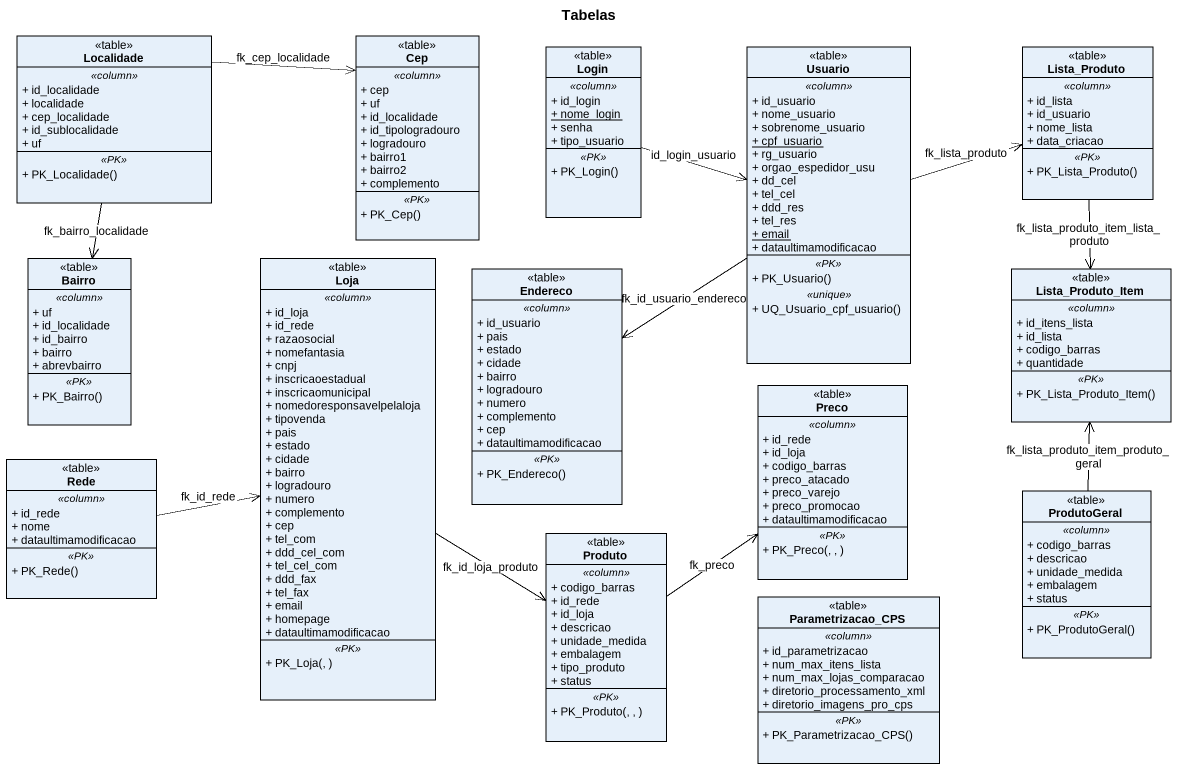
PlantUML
@startuml
title Tabelas
hide circle
hide empty members
skinparam classAttributeIconSize 0
class Localidade <<table>> {
  .. <<column>> ..
  + id_localidade
  + localidade
  + cep_localidade
  + id_sublocalidade
  + uf
  .. <<PK>> ..
  + PK_Localidade()
}
class Cep <<table>> {
  .. <<column>> ..
  + cep
  + uf
  + id_localidade
  + id_tipologradouro
  + logradouro
  + bairro1
  + bairro2
  + complemento
  .. <<PK>> ..
  + PK_Cep()
}
class Login <<table>> {
  .. <<column>> ..
  + id_login
  {static} + nome_login
  + senha
  + tipo_usuario
  .. <<PK>> ..
  + PK_Login()
}
class Usuario <<table>> {
  .. <<column>> ..
  + id_usuario
  + nome_usuario
  + sobrenome_usuario
  {static} + cpf_usuario
  + rg_usuario
  + orgao_espedidor_usu
  + dd_cel
  + tel_cel
  + ddd_res
  + tel_res
  {static} + email
  + dataultimamodificacao
  .. <<PK>> ..
  + PK_Usuario()
  .. <<unique>> ..
  + UQ_Usuario_cpf_usuario()
}
class Lista_Produto <<table>> {
  .. <<column>> ..
  + id_lista
  + id_usuario
  + nome_lista
  + data_criacao
  .. <<PK>> ..
  + PK_Lista_Produto()
}
class Bairro <<table>> {
  .. <<column>> ..
  + uf
  + id_localidade
  + id_bairro
  + bairro
  + abrevbairro
  .. <<PK>> ..
  + PK_Bairro()
}
class Loja <<table>> {
  .. <<column>> ..
  + id_loja
  + id_rede
  + razaosocial
  + nomefantasia
  + cnpj
  + inscricaoestadual
  + inscricaomunicipal
  + nomedoresponsavelpelaloja
  + tipovenda
  + pais
  + estado
  + cidade
  + bairro
  + logradouro
  + numero
  + complemento
  + cep
  + tel_com
  + ddd_cel_com
  + tel_cel_com
  + ddd_fax
  + tel_fax
  + email
  + homepage
  + dataultimamodificacao
  .. <<PK>> ..
  + PK_Loja(, )
}
class Endereco <<table>> {
  .. <<column>> ..
  + id_usuario
  + pais
  + estado
  + cidade
  + bairro
  + logradouro
  + numero
  + complemento
  + cep
  + dataultimamodificacao
  .. <<PK>> ..
  + PK_Endereco()
}
class Lista_Produto_Item <<table>> {
  .. <<column>> ..
  + id_itens_lista
  + id_lista
  + codigo_barras
  + quantidade
  .. <<PK>> ..
  + PK_Lista_Produto_Item()
}
class Preco <<table>> {
  .. <<column>> ..
  + id_rede
  + id_loja
  + codigo_barras
  + preco_atacado
  + preco_varejo
  + preco_promocao
  + dataultimamodificacao
  .. <<PK>> ..
  + PK_Preco(, , )
}
class Rede <<table>> {
  .. <<column>> ..
  + id_rede
  + nome
  + dataultimamodificacao
  .. <<PK>> ..
  + PK_Rede()
}
class ProdutoGeral <<table>> {
  .. <<column>> ..
  + codigo_barras
  + descricao
  + unidade_medida
  + embalagem
  + status
  .. <<PK>> ..
  + PK_ProdutoGeral()
}
class Produto <<table>> {
  .. <<column>> ..
  + codigo_barras
  + id_rede
  + id_loja
  + descricao
  + unidade_medida
  + embalagem
  + tipo_produto
  + status
  .. <<PK>> ..
  + PK_Produto(, , )
}
class Parametrizacao_CPS <<table>> {
  .. <<column>> ..
  + id_parametrizacao
  + num_max_itens_lista
  + num_max_lojas_comparacao
  + diretorio_processamento_xml
  + diretorio_imagens_pro_cps
  .. <<PK>> ..
  + PK_Parametrizacao_CPS()
}
Localidade -right-> Cep : fk_cep_localidade
Localidade --> Bairro : fk_bairro_localidade
Login -right-> Usuario : id_login_usuario
Usuario -right-> Lista_Produto : fk_lista_produto
Usuario --> Endereco : fk_id_usuario_endereco
Lista_Produto --> Lista_Produto_Item : fk_lista_produto_item_lista_produto
Loja --> Produto : fk_id_loja_produto
Rede -right-> Loja : fk_id_rede
ProdutoGeral -up-> Lista_Produto_Item : fk_lista_produto_item_produto_geral
Produto -up-> Preco : fk_preco
@enduml
